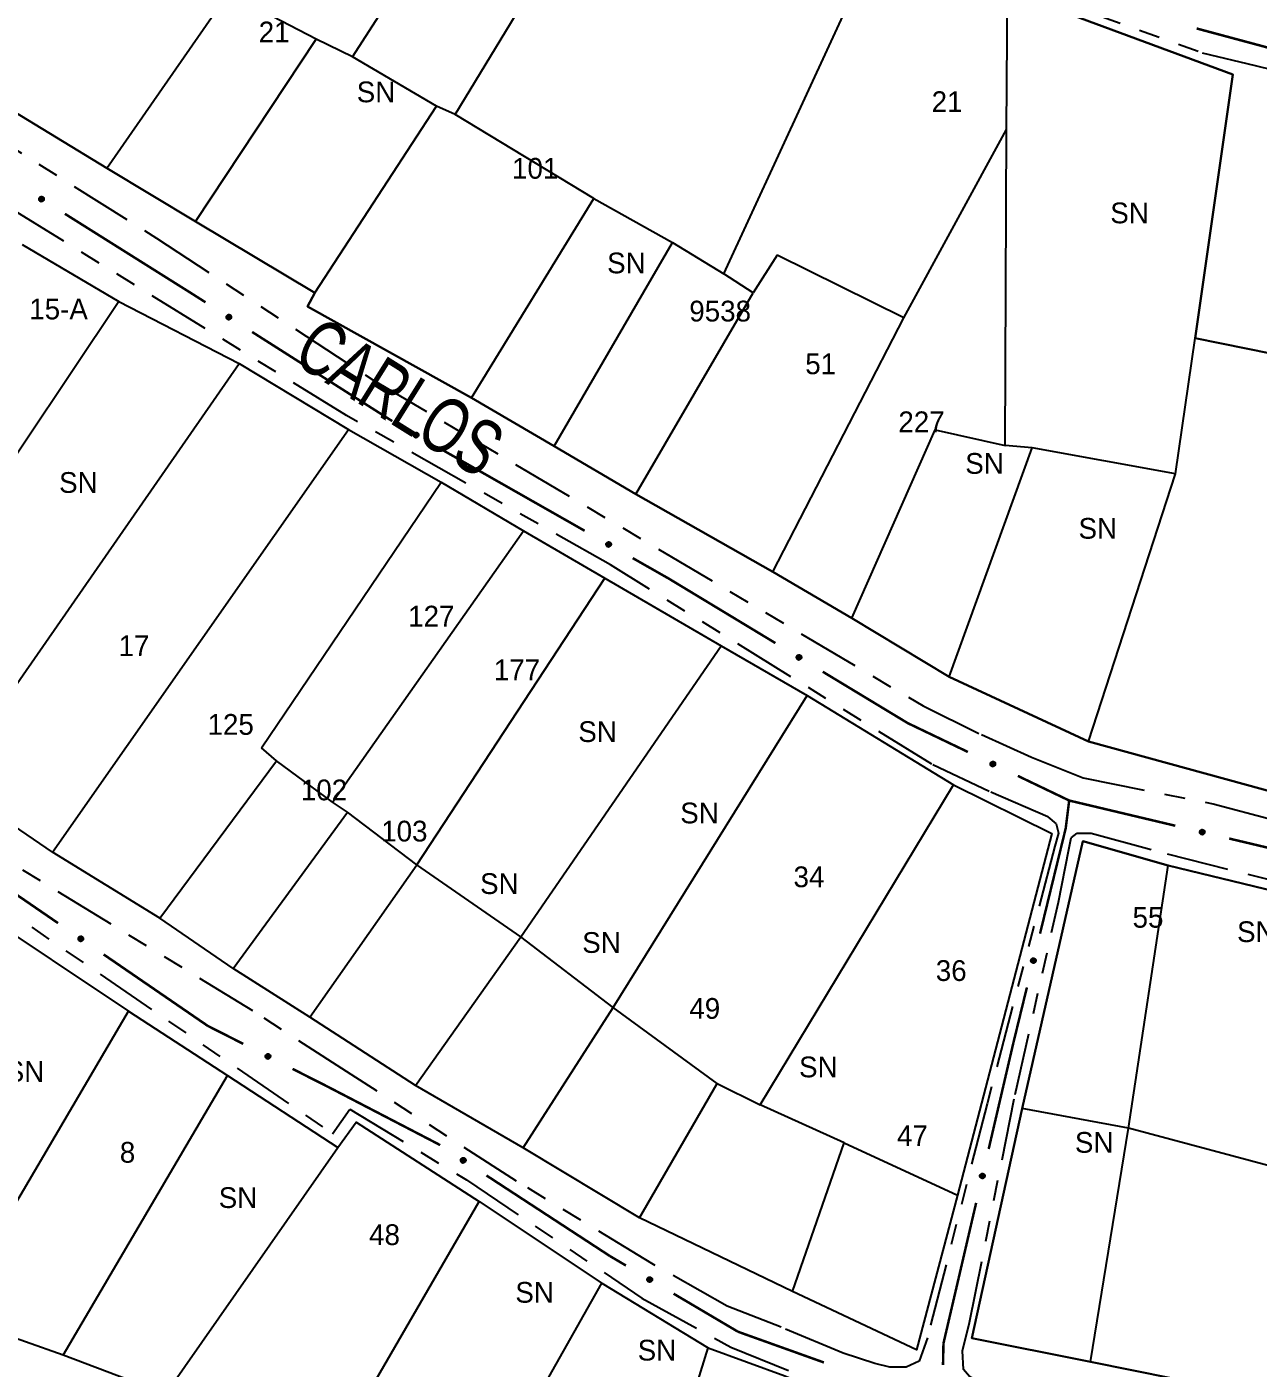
# Model space of a CAD drawing. Extents: x 205454 to 206599, y 4874260 to 4875179.
# Drawn here: x 205931.7 to 206020.6, y 4874659.8 to 4874756.7 of the extents above; entities that cross this region are included whole.
import ezdxf
from ezdxf.enums import TextEntityAlignment as Align

# ---------------------------------------------------------------- set-up
doc = ezdxf.new("R2010")
doc.units = 0
doc.header["$LTSCALE"] = 1.5
doc.header["$MEASUREMENT"] = 0
doc.linetypes.add('TRACO_25', pattern=[8, 3, -1, 1, -1, 1, -1])
for name, color, linetype in [('CD_MALHA_LOTES', 7, 'CONTINUOUS'), ('RU-QUADRA', 210, 'CONTINUOUS'), ('SV-EIXO-RUA-N-PAV', 6, 'CONTINUOUS'), ('SV-RUA-NAO-PAV', 7, 'CONTINUOUS'), ('SV-TXT-RUA-N-PAV', 7, 'CONTINUOUS'), ('Th_NmrPort', 7, 'CONTINUOUS')]:
    doc.layers.add(name, color=color, linetype=linetype)
doc.styles.add('ARIAL', font='ARIAL.SHX')

msp = doc.modelspace()

# ---------------------------------------------------------------- linework, layer by layer
at = {"layer": 'CD_MALHA_LOTES', "linetype": 'Continuous', "flags": 128}
for points in [[(205955.209587, 4874754.545356), (205970.185889, 4874777.804007)], [(205962.622101, 4874750.385272), (205976.917662, 4874773.946475)], [(205982.023219, 4874738.850494), (205993.747092, 4874764.227006)], [(205937.434683, 4874746.489921), (205946.208678, 4874759.159267)], [(205952.562261, 4874755.8312), (205946.208678, 4874759.159267)], [(206002.445449, 4874749.288523), (206002.521087, 4874759.310543)], [(206002.521087, 4874759.310543), (206018.821052, 4874753.259512)], [(205937.434683, 4874746.489921), (205922.87439, 4874755.377373)], [(205943.863904, 4874742.632388), (205952.562261, 4874755.8312)], [(205955.209587, 4874754.545356), (205952.562261, 4874755.8312)], [(205961.260618, 4874750.990375), (205955.209587, 4874754.545356)], [(206018.821052, 4874753.259512), (206016.089005, 4874734.201261)], [(205952.486623, 4874737.489012), (205961.260618, 4874750.990375)], [(205962.622101, 4874750.385272), (205961.260618, 4874750.990375)], [(205972.644121, 4874744.296422), (205962.622101, 4874750.385272)], [(205995.032936, 4874735.673703), (206002.445449, 4874749.288523)], [(206002.369811, 4874726.44588), (206002.445449, 4874749.288523)], [(205943.863904, 4874742.632388), (205937.434683, 4874746.489921)], [(205963.794488, 4874729.887404), (205972.644121, 4874744.296422)], [(205972.644121, 4874744.296422), (205978.316963, 4874741.119631)], [(205952.486623, 4874737.489012), (205943.863904, 4874742.632388)], [(205931.339237, 4874740.973689), (205938.315449, 4874736.859512)], [(205969.769881, 4874726.408061), (205978.316963, 4874741.119631)], [(205978.316963, 4874741.119631), (205982.023219, 4874738.850494)], [(205985.880752, 4874740.211976), (205984.14108, 4874737.489012)], [(205995.032936, 4874735.673703), (205985.880752, 4874740.211976)], [(205984.14108, 4874737.489012), (205982.023219, 4874738.850494)], [(205938.315449, 4874736.859512), (205928.059821, 4874721.535696)], [(205938.315449, 4874736.859512), (205947.020808, 4874732.387582)], [(205951.957158, 4874736.505719), (205952.486623, 4874737.489012)], [(205975.669636, 4874722.928718), (205984.14108, 4874737.489012)], [(205963.794488, 4874729.887404), (205951.957158, 4874736.505719)], [(205985.5782, 4874717.331514), (205995.032936, 4874735.673703)], [(206014.65893, 4874724.410748), (206016.089005, 4874734.201261)], [(206016.089005, 4874734.201261), (206030.829778, 4874731.231106)], [(205926.032546, 4874702.15733), (205947.020808, 4874732.387582)], [(205947.020808, 4874732.387582), (205954.921219, 4874727.617522)], [(205969.769881, 4874726.408061), (205963.794488, 4874729.887404)], [(205933.515577, 4874697.059328), (205954.921219, 4874727.617522)], [(205954.921219, 4874727.617522), (205961.599302, 4874723.801474)], [(205991.288861, 4874713.965628), (205997.302073, 4874727.580448)], [(205997.302073, 4874727.580448), (206002.369811, 4874726.44588)], [(205975.669636, 4874722.928718), (205969.769881, 4874726.408061)], [(205998.323184, 4874709.729906), (206004.298578, 4874726.294604)], [(206004.298578, 4874726.294604), (206002.369811, 4874726.44588)], [(206014.65893, 4874724.410748), (206004.298578, 4874726.294604)], [(206008.388601, 4874705.049733), (206014.65893, 4874724.410748)], [(205948.630703, 4874704.601985), (205961.599302, 4874723.801474)], [(205961.599302, 4874723.801474), (205967.561876, 4874720.283556)], [(205985.5782, 4874717.331514), (205975.669636, 4874722.928718)], [(205953.758517, 4874700.666686), (205967.561876, 4874720.283556)], [(205967.561876, 4874720.283556), (205973.435012, 4874716.855075)], [(205959.840343, 4874696.135129), (205973.435012, 4874716.855075)], [(205973.435012, 4874716.855075), (205981.842242, 4874711.965764)], [(205991.288861, 4874713.965628), (205985.5782, 4874717.331514)], [(205998.323184, 4874709.729906), (205991.288861, 4874713.965628)], [(205967.353186, 4874690.94769), (205981.842242, 4874711.965764)], [(205981.842242, 4874711.965764), (205988.043319, 4874708.38822)], [(206008.388601, 4874705.049733), (205998.323184, 4874709.729906)], [(205974.03127, 4874685.819876), (205988.043319, 4874708.38822)], [(205988.043319, 4874708.38822), (205998.626889, 4874701.918827)], [(206036.660083, 4874697.294326), (206008.388601, 4874705.049733)], [(205949.703966, 4874703.647973), (205948.630703, 4874704.601985)], [(205941.266924, 4874692.289269), (205949.703966, 4874703.647973)], [(205953.758517, 4874700.666686), (205949.703966, 4874703.647973)], [(205933.515577, 4874697.059328), (205926.032546, 4874702.15733)], [(205984.644652, 4874678.784038), (205998.626889, 4874701.918827)], [(205998.626889, 4874701.918827), (206005.722352, 4874698.400908)], [(205954.83178, 4874699.951177), (205953.758517, 4874700.666686)], [(205946.573615, 4874688.652099), (205954.83178, 4874699.951177)], [(205959.840343, 4874696.135129), (205954.83178, 4874699.951177)], [(206005.722352, 4874698.400908), (205998.925018, 4874672.255019)], [(205941.266924, 4874692.289269), (205933.515577, 4874697.059328)], [(206003.575849, 4874678.538343), (206007.976079, 4874697.844355)], [(206007.976079, 4874697.844355), (206014.136402, 4874696.084263)], [(205952.118809, 4874685.13418), (205959.840343, 4874696.135129)], [(205967.353186, 4874690.94769), (205959.840343, 4874696.135129)], [(206011.276252, 4874677.108268), (206014.136402, 4874696.084263)], [(206014.136402, 4874696.084263), (206026.554663, 4874693.080376)], [(205927.880944, 4874692.974965), (205939.001145, 4874685.55156)], [(205946.573615, 4874688.652099), (205941.266924, 4874692.289269)], [(205959.750904, 4874680.185243), (205967.353186, 4874690.94769)], [(205974.03127, 4874685.819876), (205967.353186, 4874690.94769)], [(205952.118809, 4874685.13418), (205946.573615, 4874688.652099)], [(205926.092172, 4874663.579473), (205939.001145, 4874685.55156)], [(205939.001145, 4874685.55156), (205946.156234, 4874680.900752)], [(205967.532064, 4874675.683499), (205974.03127, 4874685.819876)], [(205981.544113, 4874680.334307), (205974.03127, 4874685.819876)], [(205959.750904, 4874680.185243), (205952.118809, 4874685.13418)], [(205934.290711, 4874660.687625), (205946.156234, 4874680.900752)], [(205946.156234, 4874680.900752), (205954.146084, 4874675.713312)], [(205967.532064, 4874675.683499), (205959.750904, 4874680.185243)], [(205975.939293, 4874670.615311), (205981.544113, 4874680.334307)], [(205981.544113, 4874680.334307), (205984.644652, 4874678.784038)], [(205990.726478, 4874676.041254), (205984.644652, 4874678.784038)], [(205999.945658, 4874661.927472), (206003.575849, 4874678.538343)], [(206011.276252, 4874677.108268), (206003.575849, 4874678.538343)], [(205954.146084, 4874675.713312), (205955.457851, 4874677.531897)], [(205955.457851, 4874677.531897), (205964.342086, 4874671.807826)], [(206008.526108, 4874660.222383), (206011.276252, 4874677.108268)], [(206023.156875, 4874673.918101), (206011.276252, 4874677.108268)], [(205986.999869, 4874665.30862), (205990.726478, 4874676.041254)], [(205990.726478, 4874676.041254), (205998.925018, 4874672.255019)], [(205941.863181, 4874658.123718), (205954.146084, 4874675.713312)], [(205975.939293, 4874670.615311), (205967.532064, 4874675.683499)], [(205998.925018, 4874672.255019), (205995.94373, 4874661.075192)], [(205954.026833, 4874653.949916), (205964.342086, 4874671.807826)], [(205964.342086, 4874671.807826), (205973.226322, 4874665.904877)], [(205986.999869, 4874665.30862), (205975.939293, 4874670.615311)], [(205964.371899, 4874650.223307), (205973.226322, 4874665.904877)], [(205973.226322, 4874665.904877), (205980.88823, 4874661.224256)], [(205995.94373, 4874661.075192), (205986.999869, 4874665.30862)], [(205934.290711, 4874660.687625), (205926.092172, 4874663.579473)], [(205976.356674, 4874646.526511), (205980.88823, 4874661.224256)], [(205980.88823, 4874661.224256), (205986.433424, 4874659.196981)], [(206008.526108, 4874660.222383), (205999.945658, 4874661.927472)], [(205939.060771, 4874658.898852), (205934.290711, 4874660.687625)], [(206026.457048, 4874656.592192), (206008.526108, 4874660.222383)]]:
    msp.add_lwpolyline(points, dxfattribs=at)
at = {"layer": 'RU-QUADRA', "linetype": 'Continuous', "flags": 128}
for points in [[(205914.402946, 4874760.672025), (205922.87439, 4874755.377373), (205937.434683, 4874746.489921), (205943.863904, 4874742.632388), (205952.486623, 4874737.489012), (205951.957158, 4874736.505719), (205963.794488, 4874729.887404), (205969.769881, 4874726.408061), (205975.669636, 4874722.928718), (205985.5782, 4874717.331514), (205991.288861, 4874713.965628), (205998.323184, 4874709.729906), (206008.388601, 4874705.049733), (206036.660083, 4874697.294326)], [(206030.829778, 4874731.231106), (206016.089005, 4874734.201261), (206018.821052, 4874753.259512), (206002.521087, 4874759.310543)], [(205931.339237, 4874740.973689), (205938.315449, 4874736.859512), (205947.020808, 4874732.387582), (205954.921219, 4874727.617522), (205961.599302, 4874723.801474), (205967.561876, 4874720.283556), (205973.435012, 4874716.855075), (205981.842242, 4874711.965764), (205988.043319, 4874708.38822), (205998.626889, 4874701.918827), (206005.722352, 4874698.400908), (205998.925018, 4874672.255019), (205995.94373, 4874661.075192), (205986.999869, 4874665.30862), (205975.939293, 4874670.615311), (205967.532064, 4874675.683499), (205959.750904, 4874680.185243), (205952.118809, 4874685.13418), (205946.573615, 4874688.652099), (205941.266924, 4874692.289269), (205933.515577, 4874697.059328), (205926.032546, 4874702.15733)], [(206026.554663, 4874693.080376), (206014.136402, 4874696.084263), (206007.976079, 4874697.844355), (206003.575849, 4874678.538343), (205999.945658, 4874661.927472), (206008.526108, 4874660.222383), (206026.457048, 4874656.592192)], [(205927.880944, 4874692.974965), (205939.001145, 4874685.55156), (205946.156234, 4874680.900752), (205954.146084, 4874675.713312), (205955.457851, 4874677.531897), (205964.342086, 4874671.807826), (205973.226322, 4874665.904877), (205980.88823, 4874661.224256), (205986.433424, 4874659.196981), (205991.501613, 4874657.169706), (205990.905355, 4874654.546173), (205995.973543, 4874652.578524), (205991.918993, 4874639.580112), (205988.937706, 4874629.771677), (205984.167646, 4874611.854141), (205972.958006, 4874614.23917), (205966.399174, 4874615.491311), (205958.945957, 4874617.637838), (205953.132446, 4874619.545862), (205945.559977, 4874622.050143), (205932.054746, 4874626.223945), (205914.971971, 4874631.798952)]]:
    msp.add_lwpolyline(points, dxfattribs=at)
at = {"layer": 'SV-EIXO-RUA-N-PAV', "const_width": 0.18}
for points in [[(206016.195358, 4874756.597567), (206027.783687, 4874753.481377)], [(205934.417393, 4874743.199007), (205942.883167, 4874737.876352)], [(205942.883167, 4874737.876352), (205943.507964, 4874737.483526)], [(205943.507964, 4874737.483526), (205944.572642, 4874736.806004)], [(205947.947288, 4874734.658502), (205958.071226, 4874728.215996)], [(205961.538761, 4874726.222781), (205971.969693, 4874720.290189)], [(205975.446671, 4874718.312658), (205977.185159, 4874717.323892)], [(205977.185159, 4874717.323892), (205978.051558, 4874716.831128)], [(205978.051558, 4874716.831128), (205985.754818, 4874712.170793)], [(205989.177244, 4874710.100286), (205995.16649, 4874706.476899)], [(205995.16649, 4874706.476899), (205995.323355, 4874706.381999)], [(205995.323355, 4874706.381999), (205999.666417, 4874704.2992)], [(206003.273115, 4874702.569538), (206006.879813, 4874700.839877)], [(206006.879813, 4874700.839877), (206006.984882, 4874700.789489)], [(206006.732538, 4874698.770734), (206006.877793, 4874699.932774)], [(206006.877793, 4874699.932774), (206006.984882, 4874700.789489)], [(206006.984882, 4874700.789489), (206014.654725, 4874698.966672)], [(206004.877428, 4874691.164782), (206006.536121, 4874697.965424)], [(206006.536121, 4874697.965424), (206006.732538, 4874698.770734)], [(206018.546331, 4874698.041792), (206024.38374, 4874696.654472)], [(205928.264528, 4874695.809938), (205933.91976, 4874691.927241)], [(205937.217363, 4874689.663215), (205944.63697, 4874684.569156)], [(206002.947372, 4874683.251552), (206003.929603, 4874687.278701)], [(205944.63697, 4874684.569156), (205944.737274, 4874684.500292)], [(205944.737274, 4874684.500292), (205947.30446, 4874683.19862)], [(206001.168154, 4874675.600916), (206002.753749, 4874682.418973)], [(206002.753749, 4874682.418973), (206002.947372, 4874683.251552)], [(205950.872063, 4874681.389694), (205952.655864, 4874680.485231)], [(205952.655864, 4874680.485231), (205953.46537, 4874680.074778)], [(205953.46537, 4874680.074778), (205960.646499, 4874676.344091)], [(205960.646499, 4874676.344091), (205961.436715, 4874675.933564)], [(205961.436715, 4874675.933564), (205961.528404, 4874675.873686)], [(205964.877486, 4874673.68653), (205973.250191, 4874668.218641)], [(205997.900483, 4874661.549932), (206000.2621, 4874671.704884)], [(205973.250191, 4874668.218641), (205973.801591, 4874667.858543)], [(205973.801591, 4874667.858543), (205974.956464, 4874667.176118)], [(205978.400171, 4874665.1412), (205982.704803, 4874662.597554)], [(205982.704803, 4874662.597554), (205983.05422, 4874662.39108)], [(205983.05422, 4874662.39108), (205989.262183, 4874660.167601)], [(205997.888889, 4874660.975992), (205997.900483, 4874661.549932)], [(205997.868691, 4874659.976196), (205997.888889, 4874660.975992)]]:
    msp.add_lwpolyline(points, dxfattribs=at)
at = {"layer": 'SV-EIXO-RUA-N-PAV'}
for points in [[(205932.661193, 4874744.433206), (205932.708719, 4874744.444751), (205932.751927, 4874744.444954), (205932.788012, 4874744.434752), (205932.81755, 4874744.417421), (205932.845771, 4874744.396288), (205932.869523, 4874744.368703), (205932.889103, 4874744.332248), (205932.901018, 4874744.284654), (205932.898318, 4874744.240379), (205932.890208, 4874744.204465), (205932.87391, 4874744.172625), (205932.852921, 4874744.145554), (205932.823452, 4874744.121829), (205932.786314, 4874744.102347), (205932.738167, 4874744.091524), (205932.695806, 4874744.091615), (205932.661161, 4874744.1024), (205932.629255, 4874744.118987), (205932.600702, 4874744.140908), (205932.577543, 4874744.16812), (205932.557995, 4874744.205547), (205932.547942, 4874744.25321), (205932.547551, 4874744.295461), (205932.557846, 4874744.330248), (205932.574884, 4874744.361292), (205932.595736, 4874744.389856), (205932.622471, 4874744.414886), (205932.661193, 4874744.433206)], [(205946.197847, 4874735.902262), (205946.245436, 4874735.913547), (205946.288644, 4874735.913515), (205946.324673, 4874735.903115), (205946.354115, 4874735.885624), (205946.382221, 4874735.864337), (205946.405822, 4874735.836623), (205946.425203, 4874735.800062), (205946.436859, 4874735.752404), (205946.433917, 4874735.708144), (205946.425611, 4874735.672275), (205946.40914, 4874735.640524), (205946.388003, 4874735.613568), (205946.358405, 4874735.590004), (205946.321162, 4874735.570725), (205946.272956, 4874735.560165), (205946.230597, 4874735.560487), (205946.196011, 4874735.571461), (205946.164196, 4874735.588222), (205946.135763, 4874735.610298), (205946.112752, 4874735.637636), (205946.093409, 4874735.675169), (205946.083616, 4874735.722886), (205946.083455, 4874735.765138), (205946.09394, 4874735.799869), (205946.111147, 4874735.83082), (205946.132155, 4874735.859269), (205946.159026, 4874735.884153), (205946.197847, 4874735.902262)], [(205959.729801, 4874727.378267), (205959.776772, 4874727.391898), (205959.819928, 4874727.394008), (205959.856429, 4874727.385408), (205959.886702, 4874727.369398), (205959.915829, 4874727.349531), (205959.940775, 4874727.323022), (205959.961945, 4874727.287466), (205959.975949, 4874727.240444), (205959.975205, 4874727.196093), (205959.968689, 4874727.159857), (205959.953812, 4874727.127328), (205959.934038, 4874727.099357), (205959.905645, 4874727.074355), (205959.869403, 4874727.053252), (205959.82178, 4874727.040315), (205959.779457, 4874727.038536), (205959.74437, 4874727.047782), (205959.711763, 4874727.062945), (205959.68227, 4874727.083584), (205959.657932, 4874727.109747), (205959.636751, 4874727.146275), (205959.624605, 4874727.193448), (205959.622349, 4874727.23564), (205959.631099, 4874727.270848), (205959.64675, 4874727.302614), (205959.666322, 4874727.332069), (205959.691925, 4874727.358255), (205959.729801, 4874727.378267)], [(205973.63771, 4874719.468143), (205973.684681, 4874719.481774), (205973.727837, 4874719.483884), (205973.764338, 4874719.475284), (205973.794612, 4874719.459274), (205973.823738, 4874719.439407), (205973.848684, 4874719.412898), (205973.869854, 4874719.377343), (205973.883859, 4874719.330321), (205973.883115, 4874719.285969), (205973.876598, 4874719.249733), (205973.861721, 4874719.217204), (205973.841947, 4874719.189233), (205973.813554, 4874719.164231), (205973.777313, 4874719.143129), (205973.72969, 4874719.130191), (205973.687366, 4874719.128413), (205973.652279, 4874719.137658), (205973.619672, 4874719.152821), (205973.590179, 4874719.17346), (205973.565842, 4874719.199623), (205973.544661, 4874719.236151), (205973.532514, 4874719.283324), (205973.530258, 4874719.325517), (205973.539008, 4874719.360724), (205973.55466, 4874719.39249), (205973.574231, 4874719.421946), (205973.599835, 4874719.448132), (205973.63771, 4874719.468143)], [(205987.400078, 4874711.304098), (205987.447399, 4874711.316458), (205987.490596, 4874711.317405), (205987.526852, 4874711.307824), (205987.556683, 4874711.291004), (205987.585263, 4874711.270359), (205987.609486, 4874711.243188), (205987.629691, 4874711.207075), (205987.642423, 4874711.159693), (205987.640484, 4874711.115377), (205987.632993, 4874711.07933), (205987.617245, 4874711.047214), (205987.596725, 4874711.019785), (205987.567668, 4874710.995558), (205987.530871, 4874710.97544), (205987.482917, 4874710.96379), (205987.440561, 4874710.963153), (205987.405736, 4874710.97334), (205987.373549, 4874710.989376), (205987.344623, 4874711.010803), (205987.320999, 4874711.037612), (205987.30081, 4874711.074697), (205987.289939, 4874711.122181), (205987.288821, 4874711.164419), (205987.298517, 4874711.199378), (205987.315018, 4874711.23071), (205987.335376, 4874711.259628), (205987.361676, 4874711.285114), (205987.400078, 4874711.304098)], [(206001.387813, 4874703.595755), (206001.433716, 4874703.612636), (206001.476619, 4874703.617758), (206001.513632, 4874703.61173), (206001.544951, 4874703.597875), (206001.575394, 4874703.580092), (206001.602132, 4874703.555392), (206001.625736, 4874703.521403), (206001.642993, 4874703.475475), (206001.645351, 4874703.43118), (206001.641383, 4874703.394577), (206001.628816, 4874703.361088), (206001.611046, 4874703.331803), (206001.58447, 4874703.304878), (206001.549792, 4874703.281294), (206001.50319, 4874703.265059), (206001.461094, 4874703.260327), (206001.425447, 4874703.267097), (206001.391859, 4874703.279944), (206001.360996, 4874703.298471), (206001.334889, 4874703.322869), (206001.311207, 4874703.357827), (206001.295793, 4874703.404036), (206001.290593, 4874703.445967), (206001.296861, 4874703.4817), (206001.310253, 4874703.514482), (206001.327718, 4874703.545234), (206001.351429, 4874703.573146), (206001.387813, 4874703.595755)], [(206016.486194, 4874698.644552), (206016.527469, 4874698.670789), (206016.568308, 4874698.684898), (206016.605757, 4874698.686863), (206016.639302, 4874698.67997), (206016.672826, 4874698.669052), (206016.704197, 4874698.650588), (206016.734476, 4874698.622383), (206016.761086, 4874698.581163), (206016.772791, 4874698.538377), (206016.776681, 4874698.501766), (206016.771507, 4874698.466373), (206016.760356, 4874698.433984), (206016.740099, 4874698.402032), (206016.711216, 4874698.371626), (206016.66912, 4874698.345872), (206016.628988, 4874698.332314), (206016.592715, 4874698.331365), (206016.557167, 4874698.336791), (206016.523075, 4874698.348347), (206016.492385, 4874698.366649), (206016.461824, 4874698.395785), (206016.436955, 4874698.437671), (206016.422975, 4874698.477543), (206016.421517, 4874698.513793), (206016.427648, 4874698.54867), (206016.438189, 4874698.582428), (206016.455436, 4874698.614735), (206016.486194, 4874698.644552)], [(205935.512418, 4874690.967302), (205935.560372, 4874690.976919), (205935.603552, 4874690.975378), (205935.639196, 4874690.963727), (205935.66801, 4874690.945218), (205935.695355, 4874690.922963), (205935.717974, 4874690.894442), (205935.736067, 4874690.857226), (205935.746051, 4874690.80919), (205935.741565, 4874690.76506), (205935.732013, 4874690.729503), (205935.714443, 4874690.698347), (205935.692377, 4874690.672145), (205935.661975, 4874690.649629), (205935.624081, 4874690.631662), (205935.575536, 4874690.622791), (205935.533213, 4874690.624592), (205935.499032, 4874690.636767), (205935.467822, 4874690.654629), (205935.440177, 4874690.677685), (205935.418135, 4874690.705809), (205935.400114, 4874690.743995), (205935.391993, 4874690.792025), (205935.393308, 4874690.834257), (205935.404999, 4874690.8686), (205935.423276, 4874690.898931), (205935.445265, 4874690.926629), (205935.472988, 4874690.95056), (205935.512418, 4874690.967302)], [(206004.262524, 4874689.108237), (206004.236531, 4874689.149666), (206004.222662, 4874689.190588), (206004.220919, 4874689.228048), (206004.22801, 4874689.261552), (206004.239125, 4874689.295011), (206004.257773, 4874689.326272), (206004.286157, 4874689.356384), (206004.327533, 4874689.382751), (206004.370387, 4874689.394202), (206004.407021, 4874689.397876), (206004.442383, 4874689.392494), (206004.474706, 4874689.381152), (206004.506538, 4874689.360707), (206004.536772, 4874689.331645), (206004.562278, 4874689.289398), (206004.575599, 4874689.249186), (206004.576334, 4874689.212909), (206004.570698, 4874689.177393), (206004.558941, 4874689.14337), (206004.540458, 4874689.112789), (206004.511142, 4874689.0824), (206004.469111, 4874689.057778), (206004.429156, 4874689.044034), (206004.392899, 4874689.04279), (206004.358058, 4874689.049126), (206004.324363, 4874689.059866), (206004.292158, 4874689.077304), (206004.262524, 4874689.108237)], [(205949.009894, 4874682.457315), (205949.056159, 4874682.473177), (205949.099165, 4874682.477349), (205949.136036, 4874682.470506), (205949.16704, 4874682.455962), (205949.197084, 4874682.437511), (205949.223269, 4874682.412226), (205949.246116, 4874682.377724), (205949.262354, 4874682.331426), (205949.263733, 4874682.28709), (205949.258957, 4874682.250583), (205949.245654, 4874682.21738), (205949.227241, 4874682.188495), (205949.200076, 4874682.162163), (205949.164886, 4874682.139351), (205949.117936, 4874682.12415), (205949.075746, 4874682.120348), (205949.040257, 4874682.127905), (205949.006962, 4874682.14149), (205948.976516, 4874682.160695), (205948.950954, 4874682.185664), (205948.92805, 4874682.221136), (205948.91366, 4874682.267675), (205948.909389, 4874682.309711), (205948.916444, 4874682.345296), (205948.930558, 4874682.377775), (205948.948698, 4874682.408133), (205948.973019, 4874682.435514), (205949.009894, 4874682.457315)], [(205963.142836, 4874674.950838), (205963.190554, 4874674.961561), (205963.233759, 4874674.961019), (205963.269663, 4874674.950196), (205963.298897, 4874674.932358), (205963.32675, 4874674.910741), (205963.350022, 4874674.882751), (205963.368971, 4874674.845964), (205963.380063, 4874674.798171), (205963.376599, 4874674.753949), (205963.367871, 4874674.718181), (205963.351027, 4874674.686627), (205963.329573, 4874674.659921), (205963.2997, 4874674.636708), (205963.262232, 4874674.61787), (205963.213905, 4874674.607879), (205963.171552, 4874674.608701), (205963.137098, 4874674.620081), (205963.105483, 4874674.637217), (205963.077312, 4874674.659627), (205963.054626, 4874674.687234), (205963.035726, 4874674.724993), (205963.026497, 4874674.772822), (205963.026834, 4874674.815073), (205963.037729, 4874674.849678), (205963.055299, 4874674.880424), (205963.076641, 4874674.908623), (205963.103804, 4874674.933188), (205963.142836, 4874674.950838)], [(206000.575362, 4874673.537889), (206000.548926, 4874673.579037), (206000.534619, 4874673.619807), (206000.532473, 4874673.657246), (206000.539204, 4874673.690824), (206000.549959, 4874673.724401), (206000.568271, 4874673.755861), (206000.59633, 4874673.786276), (206000.637421, 4874673.813085), (206000.680149, 4874673.824996), (206000.716742, 4874673.829063), (206000.752159, 4874673.82406), (206000.784602, 4874673.813066), (206000.816652, 4874673.792964), (206000.847197, 4874673.764228), (206000.873154, 4874673.722257), (206000.886906, 4874673.682191), (206000.88803, 4874673.645924), (206000.882776, 4874673.610349), (206000.871385, 4874673.576202), (206000.853231, 4874673.545424), (206000.824243, 4874673.514722), (206000.782479, 4874673.489651), (206000.742674, 4874673.475478), (206000.706432, 4874673.473845), (206000.671525, 4874673.479807), (206000.637717, 4874673.490185), (206000.605327, 4874673.507276), (206000.575362, 4874673.537889)], [(205976.61062, 4874666.326525), (205976.65781, 4874666.339375), (205976.700996, 4874666.340769), (205976.737349, 4874666.331565), (205976.767353, 4874666.315055), (205976.796146, 4874666.294708), (205976.820649, 4874666.267788), (205976.841227, 4874666.231887), (205976.854449, 4874666.184639), (205976.85297, 4874666.140306), (205976.845853, 4874666.104183), (205976.830439, 4874666.071906), (205976.810204, 4874666.044266), (205976.7814, 4874666.019738), (205976.744814, 4874665.99924), (205976.696983, 4874665.987094), (205976.654636, 4874665.986017), (205976.619707, 4874665.995843), (205976.587355, 4874666.011545), (205976.558209, 4874666.032671), (205976.534309, 4874666.059234), (205976.513736, 4874666.096107), (205976.502374, 4874666.143476), (205976.500818, 4874666.185699), (205976.510151, 4874666.220757), (205976.526326, 4874666.252259), (205976.546383, 4874666.281386), (205976.572418, 4874666.307144), (205976.61062, 4874666.326525)]]:
    msp.add_lwpolyline(points, close=True, dxfattribs=at)
for points in [[(205932.547551, 4874744.295461), (205932.852921, 4874744.145554)], [(205932.547942, 4874744.25321), (205932.823452, 4874744.121829)], [(205932.54905, 4874744.272332), (205932.833624, 4874744.135321)], [(205932.555227, 4874744.310356), (205932.860594, 4874744.160271)], [(205932.557033, 4874744.22863), (205932.802034, 4874744.113275)], [(205932.557846, 4874744.330248), (205932.87391, 4874744.172625)], [(205932.557995, 4874744.205547), (205932.786314, 4874744.102347)], [(205932.568335, 4874744.344022), (205932.87918, 4874744.187269)], [(205932.573697, 4874744.185917), (205932.755426, 4874744.100672)], [(205932.574884, 4874744.361292), (205932.890208, 4874744.204465)], [(205932.577543, 4874744.16812), (205932.738167, 4874744.091524)], [(205932.5891, 4874744.374485), (205932.891001, 4874744.226579)], [(205932.593135, 4874744.152742), (205932.711294, 4874744.09457)], [(205932.595736, 4874744.389856), (205932.898318, 4874744.240379)], [(205932.600702, 4874744.140908), (205932.695806, 4874744.091615)], [(205932.613033, 4874744.399733), (205932.896022, 4874744.265329)], [(205932.622471, 4874744.414886), (205932.901018, 4874744.284654)], [(205932.641586, 4874744.422076), (205932.891076, 4874744.308735)], [(205932.661193, 4874744.433206), (205932.889103, 4874744.332248)], [(205932.687336, 4874744.438443), (205932.872828, 4874744.354056)], [(205932.708719, 4874744.444751), (205932.869523, 4874744.368703)], [(205932.733349, 4874744.444973), (205932.849627, 4874744.386372)], [(205932.751927, 4874744.444954), (205932.845771, 4874744.396288)], [(205946.125435, 4874735.843935), (205946.426524, 4874735.694385)], [(205946.132155, 4874735.859269), (205946.433917, 4874735.708144)], [(205946.149505, 4874735.869052), (205946.431757, 4874735.733107)], [(205946.159026, 4874735.884153), (205946.436859, 4874735.752404)], [(205946.17818, 4874735.891239), (205946.427048, 4874735.776538)], [(205946.197847, 4874735.902262), (205946.425203, 4874735.800062)], [(205946.224019, 4874735.907356), (205946.409047, 4874735.821958)], [(205946.245436, 4874735.913547), (205946.405822, 4874735.836623)], [(205946.270067, 4874735.913635), (205946.386023, 4874735.854401)], [(205946.288644, 4874735.913515), (205946.382221, 4874735.864337)], [(205946.083455, 4874735.765138), (205946.388003, 4874735.613568)], [(205946.083616, 4874735.722886), (205946.358405, 4874735.590004)], [(205946.084829, 4874735.742002), (205946.368651, 4874735.60344)], [(205946.091213, 4874735.779992), (205946.395756, 4874735.628243)], [(205946.092573, 4874735.698257), (205946.336941, 4874735.581567)], [(205946.093409, 4874735.675169), (205946.321162, 4874735.570725)], [(205946.09394, 4874735.799869), (205946.40914, 4874735.640524)], [(205946.104504, 4874735.813586), (205946.414489, 4874735.655139)], [(205946.109004, 4874735.655453), (205946.290265, 4874735.569218)], [(205946.111147, 4874735.83082), (205946.425611, 4874735.672275)], [(205946.112752, 4874735.637636), (205946.272956, 4874735.560165)], [(205946.12826, 4874735.622173), (205946.246101, 4874735.563358)], [(205946.135763, 4874735.610298), (205946.230597, 4874735.560487)], [(205959.622349, 4874727.23564), (205959.934038, 4874727.099357)], [(205959.624605, 4874727.193448), (205959.905645, 4874727.074355)], [(205959.624868, 4874727.2126), (205959.915211, 4874727.088282)], [(205959.62936, 4874727.25086), (205959.941054, 4874727.114398)], [(205959.631099, 4874727.270848), (205959.953812, 4874727.127328)], [(205959.634772, 4874727.169293), (205959.884625, 4874727.064864)], [(205959.636751, 4874727.146275), (205959.869403, 4874727.053252)], [(205959.640969, 4874727.285071), (205959.95843, 4874727.14219)], [(205959.64675, 4874727.302614), (205959.968689, 4874727.159857)], [(205959.653305, 4874727.127357), (205959.838619, 4874727.050215)], [(205959.657932, 4874727.109747), (205959.82178, 4874727.040315)], [(205959.66037, 4874727.316422), (205959.968505, 4874727.181984)], [(205959.666322, 4874727.332069), (205959.975205, 4874727.196093)], [(205959.683165, 4874727.342701), (205959.971811, 4874727.220918)], [(205959.691925, 4874727.358255), (205959.975949, 4874727.240444)], [(205959.710705, 4874727.366282), (205959.964954, 4874727.264062)], [(205959.729801, 4874727.378267), (205959.961945, 4874727.287466)], [(205959.755688, 4874727.384652), (205959.944723, 4874727.308534)], [(205959.776772, 4874727.391898), (205959.940775, 4874727.323022)], [(205959.801368, 4874727.393207), (205959.920119, 4874727.339795)], [(205959.819928, 4874727.394008), (205959.915829, 4874727.349531)], [(205959.674188, 4874727.095072), (205959.7948, 4874727.042172)], [(205959.68227, 4874727.083584), (205959.779457, 4874727.038536)], [(205973.539008, 4874719.360724), (205973.861721, 4874719.217204)], [(205973.548879, 4874719.374948), (205973.866339, 4874719.232067)], [(205973.55466, 4874719.39249), (205973.876598, 4874719.249733)], [(205973.568279, 4874719.406298), (205973.876414, 4874719.27186)], [(205973.574231, 4874719.421946), (205973.883115, 4874719.285969)], [(205973.591075, 4874719.432577), (205973.87972, 4874719.310794)], [(205973.599835, 4874719.448132), (205973.883859, 4874719.330321)], [(205973.618614, 4874719.456159), (205973.872863, 4874719.353939)], [(205973.63771, 4874719.468143), (205973.869854, 4874719.377343)], [(205973.663597, 4874719.474528), (205973.852633, 4874719.39841)], [(205973.684681, 4874719.481774), (205973.848684, 4874719.412898)], [(205973.709277, 4874719.483083), (205973.828028, 4874719.429672)], [(205973.727837, 4874719.483884), (205973.823738, 4874719.439407)], [(205973.530258, 4874719.325517), (205973.841947, 4874719.189233)], [(205973.532514, 4874719.283324), (205973.813554, 4874719.164231)], [(205973.532778, 4874719.302477), (205973.823121, 4874719.178158)], [(205973.53727, 4874719.340736), (205973.848963, 4874719.204275)], [(205973.542681, 4874719.259169), (205973.792534, 4874719.15474)], [(205973.544661, 4874719.236151), (205973.777313, 4874719.143129)], [(205973.561214, 4874719.217233), (205973.746528, 4874719.140092)], [(205973.565842, 4874719.199623), (205973.72969, 4874719.130191)], [(205973.582097, 4874719.184949), (205973.702709, 4874719.132049)], [(205973.590179, 4874719.17346), (205973.687366, 4874719.128413)], [(205987.288821, 4874711.164419), (205987.596725, 4874711.019785)], [(205987.289939, 4874711.122181), (205987.567668, 4874710.995558)], [(205987.290719, 4874711.141319), (205987.577607, 4874711.009222)], [(205987.29624, 4874711.179444), (205987.604143, 4874711.034633)], [(205987.298517, 4874711.199378), (205987.617245, 4874711.047214)], [(205987.299452, 4874711.097761), (205987.5464, 4874710.986637)], [(205987.30081, 4874711.074697), (205987.530871, 4874710.97544)], [(205987.308767, 4874711.21333), (205987.622262, 4874711.061946)], [(205987.315018, 4874711.23071), (205987.632993, 4874711.07933)], [(205987.316848, 4874711.05534), (205987.500016, 4874710.973233)], [(205987.320999, 4874711.037612), (205987.482917, 4874710.96379)], [(205987.329005, 4874711.244146), (205987.633405, 4874711.101454)], [(205987.335376, 4874711.259628), (205987.640484, 4874711.115377)], [(205987.336853, 4874711.022505), (205987.455996, 4874710.966374)], [(205987.344623, 4874711.010803), (205987.440561, 4874710.963153)], [(205987.3525, 4874711.269802), (205987.63776, 4874711.140285)], [(205987.361676, 4874711.285114), (205987.642423, 4874711.159693)], [(205987.380666, 4874711.292632), (205987.632067, 4874711.183598)], [(205987.400078, 4874711.304098), (205987.629691, 4874711.207075)], [(205987.426127, 4874711.309783), (205987.613043, 4874711.228599)], [(205987.447399, 4874711.316458), (205987.609486, 4874711.243188)], [(205987.472021, 4874711.317104), (205987.58929, 4874711.260512)], [(205987.490596, 4874711.317405), (205987.585263, 4874711.270359)], [(206001.290593, 4874703.445967), (206001.611046, 4874703.331803)], [(206001.294717, 4874703.42316), (206001.593039, 4874703.31944)], [(206001.295793, 4874703.404036), (206001.58447, 4874703.304878)], [(206001.296524, 4874703.461639), (206001.616993, 4874703.347298)], [(206001.296861, 4874703.4817), (206001.628816, 4874703.361088)], [(206001.305713, 4874703.496579), (206001.632384, 4874703.376237)], [(206001.307624, 4874703.38065), (206001.564164, 4874703.293941)], [(206001.310253, 4874703.514482), (206001.641383, 4874703.394577)], [(206001.311207, 4874703.357827), (206001.549792, 4874703.281294)], [(206001.322875, 4874703.529208), (206001.639653, 4874703.416638)], [(206001.327718, 4874703.545234), (206001.645351, 4874703.43118)], [(206001.329042, 4874703.340112), (206001.519295, 4874703.276112)], [(206001.334889, 4874703.322869), (206001.50319, 4874703.265059)], [(206001.343777, 4874703.557017), (206001.640229, 4874703.455707)], [(206001.351429, 4874703.573146), (206001.642993, 4874703.475475)], [(206001.352131, 4874703.309366), (206001.476145, 4874703.265026)], [(206001.360996, 4874703.298471), (206001.461094, 4874703.260327)], [(206001.369602, 4874703.582465), (206001.630373, 4874703.498267)], [(206001.387813, 4874703.595755), (206001.625736, 4874703.521403)], [(206001.41319, 4874703.603935), (206001.607084, 4874703.541216)], [(206001.433716, 4874703.612636), (206001.602132, 4874703.555392)], [(206001.458161, 4874703.615661), (206001.580355, 4874703.570681)], [(206001.476619, 4874703.617758), (206001.575394, 4874703.580092)], [(206016.421517, 4874698.513793), (206016.771507, 4874698.466373)], [(206016.422975, 4874698.477543), (206016.760356, 4874698.433984)], [(206016.425445, 4874698.494117), (206016.762879, 4874698.450388)], [(206016.42701, 4874698.530211), (206016.771779, 4874698.481934)], [(206016.427648, 4874698.54867), (206016.776681, 4874698.501766)], [(206016.431845, 4874698.456131), (206016.745383, 4874698.418081)], [(206016.436856, 4874698.565739), (206016.770308, 4874698.522957)], [(206016.436955, 4874698.437671), (206016.740099, 4874698.402032)], [(206016.438189, 4874698.582428), (206016.772791, 4874698.538377)], [(206016.451382, 4874698.59735), (206016.762581, 4874698.561259)], [(206016.453479, 4874698.417328), (206016.722577, 4874698.387035)], [(206016.455436, 4874698.614735), (206016.761086, 4874698.581163)], [(206016.461824, 4874698.395785), (206016.711216, 4874698.371626)], [(206016.471217, 4874698.627699), (206016.743918, 4874698.600758)], [(206016.483012, 4874698.382259), (206016.682513, 4874698.360091)], [(206016.486194, 4874698.644552), (206016.734476, 4874698.622383)], [(206016.492385, 4874698.366649), (206016.66912, 4874698.345872)], [(206016.509257, 4874698.65793), (206016.712044, 4874698.637786)], [(206016.512099, 4874698.357113), (206016.642699, 4874698.3401)], [(206016.523075, 4874698.348347), (206016.628988, 4874698.332314)], [(206016.527469, 4874698.670789), (206016.704197, 4874698.650588)], [(206016.550715, 4874698.678933), (206016.679671, 4874698.660907)], [(206016.568308, 4874698.684898), (206016.672826, 4874698.669052)], [(205935.391993, 4874690.792025), (205935.661975, 4874690.649629)], [(205935.393308, 4874690.834257), (205935.692377, 4874690.672145)], [(205935.393873, 4874690.811087), (205935.672683, 4874690.662699)], [(205935.400085, 4874690.767098), (205935.640229, 4874690.641947)], [(205935.400114, 4874690.743995), (205935.624081, 4874690.631662)], [(205935.401579, 4874690.84883), (205935.700638, 4874690.68654)], [(205935.404999, 4874690.8686), (205935.714443, 4874690.698347)], [(205935.415011, 4874690.723746), (205935.59315, 4874690.631235)], [(205935.416035, 4874690.881939), (205935.720299, 4874690.712766)], [(205935.418135, 4874690.705809), (205935.575536, 4874690.622791)], [(205935.423276, 4874690.898931), (205935.732013, 4874690.729503)], [(205935.433094, 4874690.689814), (205935.548808, 4874690.62692)], [(205935.438013, 4874690.91154), (205935.733697, 4874690.751567)], [(205935.440177, 4874690.677685), (205935.533213, 4874690.624592)], [(205935.445265, 4874690.926629), (205935.741565, 4874690.76506)], [(205935.462946, 4874690.935801), (205935.740279, 4874690.790083)], [(205935.472988, 4874690.95056), (205935.746051, 4874690.80919)], [(205935.492378, 4874690.956973), (205935.737089, 4874690.833652)], [(205935.512418, 4874690.967302), (205935.736067, 4874690.857226)], [(205935.538751, 4874690.971479), (205935.720685, 4874690.879673)], [(205935.560372, 4874690.976919), (205935.717974, 4874690.894442)], [(205935.58499, 4874690.976147), (205935.698808, 4874690.9129)], [(205935.603552, 4874690.975378), (205935.695355, 4874690.922963)], [(206004.222662, 4874689.190588), (206004.239125, 4874689.295011)], [(206004.228524, 4874689.17296), (206004.24731, 4874689.301807)], [(206004.236531, 4874689.149666), (206004.257773, 4874689.326272)], [(206004.249282, 4874689.131379), (206004.270622, 4874689.334044)], [(206004.262524, 4874689.108237), (206004.286157, 4874689.356384)], [(206004.279287, 4874689.093161), (206004.307838, 4874689.365698)], [(206004.292158, 4874689.077304), (206004.327533, 4874689.382751)], [(206004.309519, 4874689.073147), (206004.347446, 4874689.384128)], [(206004.324363, 4874689.059866), (206004.370387, 4874689.394202)], [(206004.341044, 4874689.058435), (206004.385793, 4874689.391629)], [(206004.358058, 4874689.049126), (206004.407021, 4874689.397876)], [(206004.376513, 4874689.04838), (206004.426824, 4874689.392858)], [(206004.392899, 4874689.04279), (206004.442383, 4874689.392494)], [(206004.412597, 4874689.046601), (206004.458316, 4874689.383772)], [(206004.429156, 4874689.044034), (206004.474706, 4874689.381152)], [(206004.450621, 4874689.052777), (206004.49052, 4874689.366086)], [(206004.469111, 4874689.057778), (206004.506538, 4874689.360707)], [(206004.48955, 4874689.074182), (206004.521431, 4874689.343097)], [(206004.511142, 4874689.0824), (206004.536772, 4874689.331645)], [(206004.524793, 4874689.103508), (206004.548138, 4874689.302874)], [(206004.540458, 4874689.112789), (206004.562278, 4874689.289398)], [(206004.55011, 4874689.132446), (206004.567894, 4874689.262943)], [(206004.558941, 4874689.14337), (206004.575599, 4874689.249186)], [(205948.909389, 4874682.309711), (205949.227241, 4874682.188495)], [(205948.913007, 4874682.286818), (205949.208966, 4874682.176532)], [(205948.91366, 4874682.267675), (205949.200076, 4874682.162163)], [(205948.915664, 4874682.325248), (205949.233529, 4874682.203855)], [(205948.916444, 4874682.345296), (205949.245654, 4874682.21738)], [(205948.924972, 4874682.244033), (205949.179534, 4874682.151677)], [(205948.925623, 4874682.359976), (205949.249556, 4874682.232446)], [(205948.92805, 4874682.221136), (205949.164886, 4874682.139351)], [(205948.930558, 4874682.377775), (205949.258957, 4874682.250583)], [(205948.943501, 4874682.392218), (205949.257715, 4874682.272676)], [(205948.94549, 4874682.203032), (205949.134282, 4874682.134845)], [(205948.948698, 4874682.408133), (205949.263733, 4874682.28709)], [(205948.950954, 4874682.185664), (205949.117936, 4874682.12415)], [(205948.965013, 4874682.419558), (205949.259155, 4874682.311724)], [(205948.967893, 4874682.171784), (205949.090898, 4874682.124714)], [(205948.973019, 4874682.435514), (205949.262354, 4874682.331426)], [(205948.976516, 4874682.160695), (205949.075746, 4874682.120348)], [(205948.991394, 4874682.44443), (205949.250241, 4874682.354491)], [(205949.009894, 4874682.457315), (205949.246116, 4874682.377724)], [(205949.035446, 4874682.464931), (205949.227906, 4874682.397943)], [(205949.056159, 4874682.473177), (205949.223269, 4874682.412226)], [(205949.080664, 4874682.475661), (205949.201835, 4874682.427992)], [(205949.099165, 4874682.477349), (205949.197084, 4874682.437511)], [(205963.026497, 4874674.772822), (205963.2997, 4874674.636708)], [(205963.026834, 4874674.815073), (205963.329573, 4874674.659921)], [(205963.027935, 4874674.791923), (205963.310103, 4874674.650023)], [(205963.034767, 4874674.829834), (205963.337499, 4874674.674504)], [(205963.035163, 4874674.748089), (205963.278137, 4874674.628525)], [(205963.037729, 4874674.849678), (205963.351027, 4874674.686627)], [(205963.048453, 4874674.863269), (205963.356548, 4874674.701177)], [(205963.055299, 4874674.880424), (205963.367871, 4874674.718181)], [(205963.06974, 4874674.89337), (205963.369045, 4874674.740278)], [(205963.076641, 4874674.908623), (205963.376599, 4874674.753949)], [(205963.094105, 4874674.918201), (205963.374734, 4874674.778936)], [(205963.103804, 4874674.933188), (205963.380063, 4874674.798171)], [(205963.12304, 4874674.940048), (205963.370538, 4874674.82242)], [(205963.142836, 4874674.950838), (205963.368971, 4874674.845964)], [(205963.169066, 4874674.955623), (205963.353074, 4874674.868049)], [(205963.190554, 4874674.961561), (205963.350022, 4874674.882751)], [(205963.215184, 4874674.961358), (205963.330434, 4874674.900761)], [(205963.233759, 4874674.961019), (205963.32675, 4874674.910741)], [(205963.035726, 4874674.724993), (205963.262232, 4874674.61787)], [(205963.051088, 4874674.705094), (205963.231319, 4874674.616728)], [(205963.054626, 4874674.687234), (205963.213905, 4874674.607879)], [(205963.06995, 4874674.67159), (205963.187089, 4874674.611388)], [(205963.077312, 4874674.659627), (205963.171552, 4874674.608701)], [(206000.575362, 4874673.537889), (206000.59633, 4874673.786276)], [(206000.592286, 4874673.522994), (206000.617909, 4874673.795821)], [(206000.605327, 4874673.507276), (206000.637421, 4874673.813085)], [(206000.622731, 4874673.503306), (206000.657317, 4874673.814675)], [(206000.637717, 4874673.490185), (206000.680149, 4874673.824996)], [(206000.654412, 4874673.488933), (206000.695582, 4874673.822588)], [(206000.671525, 4874673.479807), (206000.716742, 4874673.829063)], [(206000.689988, 4874673.479259), (206000.736597, 4874673.824257)], [(206000.706432, 4874673.473845), (206000.752159, 4874673.82406)], [(206000.726088, 4874673.477868), (206000.768185, 4874673.81551)], [(206000.742674, 4874673.475478), (206000.784602, 4874673.813066)], [(206000.764044, 4874673.484451), (206000.800577, 4874673.79817)], [(206000.782479, 4874673.489651), (206000.816652, 4874673.792964)], [(206000.534619, 4874673.619807), (206000.549959, 4874673.724401)], [(206000.54067, 4874673.602243), (206000.558071, 4874673.731285)], [(206000.548926, 4874673.579037), (206000.568271, 4874673.755861)], [(206000.561873, 4874673.560888), (206000.581036, 4874673.76377)], [(206000.802741, 4874673.506273), (206000.831733, 4874673.775515)], [(206000.824243, 4874673.514722), (206000.847197, 4874673.764228)], [(206000.837667, 4874673.535976), (206000.85887, 4874673.735581)], [(206000.853231, 4874673.545424), (206000.873154, 4874673.722257)], [(206000.862672, 4874673.565184), (206000.879053, 4874673.695864)], [(206000.871385, 4874673.576202), (206000.886906, 4874673.682191)], [(205976.500818, 4874666.185699), (205976.810204, 4874666.044266)], [(205976.502374, 4874666.143476), (205976.7814, 4874666.019738)], [(205976.502955, 4874666.162621), (205976.791196, 4874666.033505)], [(205976.508081, 4874666.200801), (205976.817468, 4874666.059189)], [(205976.510151, 4874666.220757), (205976.830439, 4874666.071906)], [(205976.512139, 4874666.119155), (205976.760226, 4874666.010597)], [(205976.513736, 4874666.096107), (205976.744814, 4874665.99924)], [(205976.520256, 4874666.234815), (205976.835303, 4874666.086689)], [(205976.526326, 4874666.252259), (205976.845853, 4874666.104183)], [(205976.529974, 4874666.076917), (205976.713983, 4874665.996714)], [(205976.534309, 4874666.059234), (205976.696983, 4874665.987094)], [(205976.540173, 4874666.265839), (205976.846036, 4874666.12631)], [(205976.546383, 4874666.281386), (205976.85297, 4874666.140306)], [(205976.550319, 4874666.044291), (205976.670037, 4874665.989398)], [(205976.558209, 4874666.032671), (205976.654636, 4874665.986017)], [(205976.563401, 4874666.291737), (205976.849987, 4874666.165184)], [(205976.572418, 4874666.307144), (205976.854449, 4874666.184639)], [(205976.591328, 4874666.314858), (205976.843847, 4874666.208436)], [(205976.61062, 4874666.326525), (205976.841227, 4874666.231887)], [(205976.63661, 4874666.33248), (205976.824356, 4874666.253237)], [(205976.65781, 4874666.339375), (205976.820649, 4874666.267788)], [(205976.682425, 4874666.340276), (205976.800274, 4874666.284902)], [(205976.700996, 4874666.340769), (205976.796146, 4874666.294708)]]:
    msp.add_lwpolyline(points, dxfattribs=at)
at = {"layer": 'SV-RUA-NAO-PAV', "linetype": 'TRACO_25'}
for points in [[(205796.758823, 4874827.21934, 9.43443), (205808.245588, 4874820.819468, 9.43443), (205850.332158, 4874796.910662, 9.320269), (205894.452906, 4874770.745848, 8.993005), (205941.046458, 4874741.430959, 8.658131), (205956.665059, 4874731.20269, 8.216705), (205996.426644, 4874707.623069, 5.644263), (206000.659513, 4874705.5511, 5.362664), (206004.26999, 4874703.929415, 5.187616), (206007.986553, 4874702.433563, 5.02779), (206017.387526, 4874700.544642, 4.769023), (206041.48215, 4874694.203952, 4.25149), (206059.82788, 4874690.314995, 4.25149), (206061.561002, 4874689.934554, 4.25149), (206061.053747, 4874688.243703, 4.25149), (206075.764149, 4874684.692916, 4.25149), (206094.532592, 4874680.127619, 4.25149), (206109.581164, 4874676.069578, 4.25149)], [(205980.907403, 4874772.433872, 7.980772), (206001.094611, 4874761.196243, 6.839155), (206006.420268, 4874758.486698, 5.842143), (206016.604418, 4874754.842828, 5.560544), (206020.435154, 4874753.908502, 5.499658), (206023.058009, 4874753.280192, 5.499658), (206025.817063, 4874752.778546, 5.499658), (206027.322002, 4874752.109684, 5.499658), (206027.990864, 4874751.273607, 5.499658), (206028.158079, 4874750.270315, 5.499658), (206028.325295, 4874748.681768, 5.499658), (206027.656433, 4874745.421067, 5.499658), (206027.572825, 4874742.996444, 5.499658), (206027.740041, 4874740.320997, 5.499658), (206028.576118, 4874738.063589, 5.499658), (206029.913841, 4874735.973396, 5.499658), (206031.084349, 4874734.217635, 5.499658), (206032.338465, 4874732.963519, 5.499658), (206034.67948, 4874731.876619, 5.499658), (206054.077573, 4874727.528397, 5.081065)], [(206005.445893, 4874699.614674, 5.020179), (206001.206714, 4874701.437664, 5.286556), (205997.059872, 4874703.412284, 5.514879), (205973.838433, 4874717.824873, 6.79349), (205954.76574, 4874728.626157, 8.171041), (205925.519446, 4874746.643841, 8.741849)], [(205909.915186, 4874706.311301, 8.559191), (205927.071062, 4874695.025518, 8.399364), (205953.748131, 4874676.703647, 8.323256), (205955.016269, 4874678.47904, 8.26237), (205963.428252, 4874673.364216, 7.782891), (205976.109632, 4874664.82542, 7.356688), (205982.534865, 4874661.274633, 6.839155), (205989.044641, 4874658.653815, 6.565167), (205996.283344, 4874655.948162, 6.055245), (205996.907097, 4874655.737097, 6.055245), (205996.822554, 4874654.384417, 6.055245), (205996.484384, 4874652.355396, 6.055245), (205992.764512, 4874640.265813, 6.055245), (205987.269247, 4874619.933333, 6.755436), (205983.887546, 4874609.280973, 6.405341), (205961.658602, 4874613.952684, 7.546957), (205945.63886, 4874619.28619, 7.66873), (205909.136689, 4874631.246901, 7.912274), (205876.656676, 4874641.834008, 8.132987), (205854.931858, 4874650.219336, 8.132987)], [(206005.445893, 4874699.614674, 6.100909), (206006.037691, 4874699.107419, 6.100909), (206006.206776, 4874698.431079, 6.100909), (206005.953148, 4874697.501111, 6.100909), (206001.049681, 4874678.859481, 6.100909), (205996.738012, 4874661.950974, 6.100909), (205996.146214, 4874660.260123, 6.100909), (205995.216246, 4874659.83741, 6.100909), (205994.03265, 4874659.83741, 6.100909), (205992.933597, 4874660.091038, 6.100909), (205990.650949, 4874660.851921, 6.367287), (205986.170194, 4874662.711857, 6.580389), (205982.281238, 4874664.233622, 6.740215), (205976.828244, 4874667.319425, 7.227304), (205967.057854, 4874673.278094, 7.554568), (205955.105006, 4874680.981531, 8.285203), (205947.999239, 4874685.580613, 8.292813), (205923.335024, 4874700.68121, 8.376532)], [(206044.046579, 4874652.015497, 4.464592), (206010.414689, 4874656.819175, 5.575766), (206005.614978, 4874657.639304, 5.575766), (206001.472394, 4874658.315645, 5.575766), (206000.457883, 4874658.738357, 5.575766), (205999.781543, 4874659.16107, 5.575766), (205999.35883, 4874659.668325, 5.575766), (205999.274288, 4874661.021006, 5.575766), (205999.781543, 4874663.050027, 5.575766), (206003.078702, 4874679.535822, 5.575766), (206006.206776, 4874693.443069, 5.575766), (206006.967659, 4874697.247483, 5.575766), (206007.136744, 4874698.092909, 5.575766), (206007.559456, 4874698.431079, 5.575766), (206008.573967, 4874698.431079, 5.575766)], [(206008.573967, 4874698.431079, 4.921239), (206014.064342, 4874696.927404, 4.845131), (206031.294774, 4874692.597644, 4.319987), (206056.657535, 4874686.891022, 4.289544), (206081.343956, 4874681.649385, 4.289544), (206108.735738, 4874675.055067, 4.289544)]]:
    msp.add_polyline3d(points, dxfattribs=at)

# ---------------------------------------------------------------- texts
at = {"layer": 'SV-TXT-RUA-N-PAV', "style": 'ARIAL', "width": 0.7}
msp.add_text('CARLOS ', height=4, rotation=328, dxfattribs=at).set_placement((205950.74287, 4874732.530172))
at = {"layer": 'Th_NmrPort', "color": 1}
for s, p in [('21', (205948.420225, 4874756.342448)), ('SN', (205955.502664, 4874752.012029)), ('21', (205997.045657, 4874751.305694)), ('101', (205966.726922, 4874746.486875)), ('SN', (206009.953616, 4874743.264237)), ('SN', (205973.595691, 4874739.646291)), ('15-A', (205931.840256, 4874736.317942)), ('9538', (205979.533234, 4874736.167803)), ('51', (205987.913913, 4874732.357014)), ('227', (205994.642254, 4874728.164255)), ('SN', (205999.475312, 4874725.156106)), ('SN', (205933.994728, 4874723.777912)), ('SN', (206007.659683, 4874720.463225)), ('127', (205959.220428, 4874714.118419)), ('17', (205938.292313, 4874711.974108)), ('177', (205965.408424, 4874710.233864)), ('125', (205944.722391, 4874706.28982)), ('SN', (205971.511249, 4874705.768383)), ('102', (205951.465483, 4874701.554652)), ('SN', (205978.879293, 4874699.888832)), ('103', (205957.270609, 4874698.577664)), ('SN', (205964.415379, 4874694.782005)), ('34', (205987.066008, 4874695.274502)), ('55', (206011.564652, 4874692.347442)), ('SN', (205971.7982, 4874690.525793)), ('SN', (206019.114261, 4874691.306117)), ('36', (205997.345468, 4874688.496743)), ('49', (205979.538368, 4874685.762613)), ('SN', (205930.139975, 4874681.203123)), ('SN', (205987.465019, 4874681.530625)), ('47', (205994.542341, 4874676.56025)), ('SN', (206007.399351, 4874676.076735)), ('8', (205938.385218, 4874675.359776)), ('SN', (205945.529988, 4874672.08509)), ('48', (205956.395992, 4874669.405801)), ('SN', (205966.964298, 4874665.238019)), ('SN', (205975.805283, 4874661.058161))]:
    msp.add_text(s, height=1.5, dxfattribs=at).set_placement(p, align=Align.MIDDLE_LEFT)

doc.saveas('drawing.dxf')
